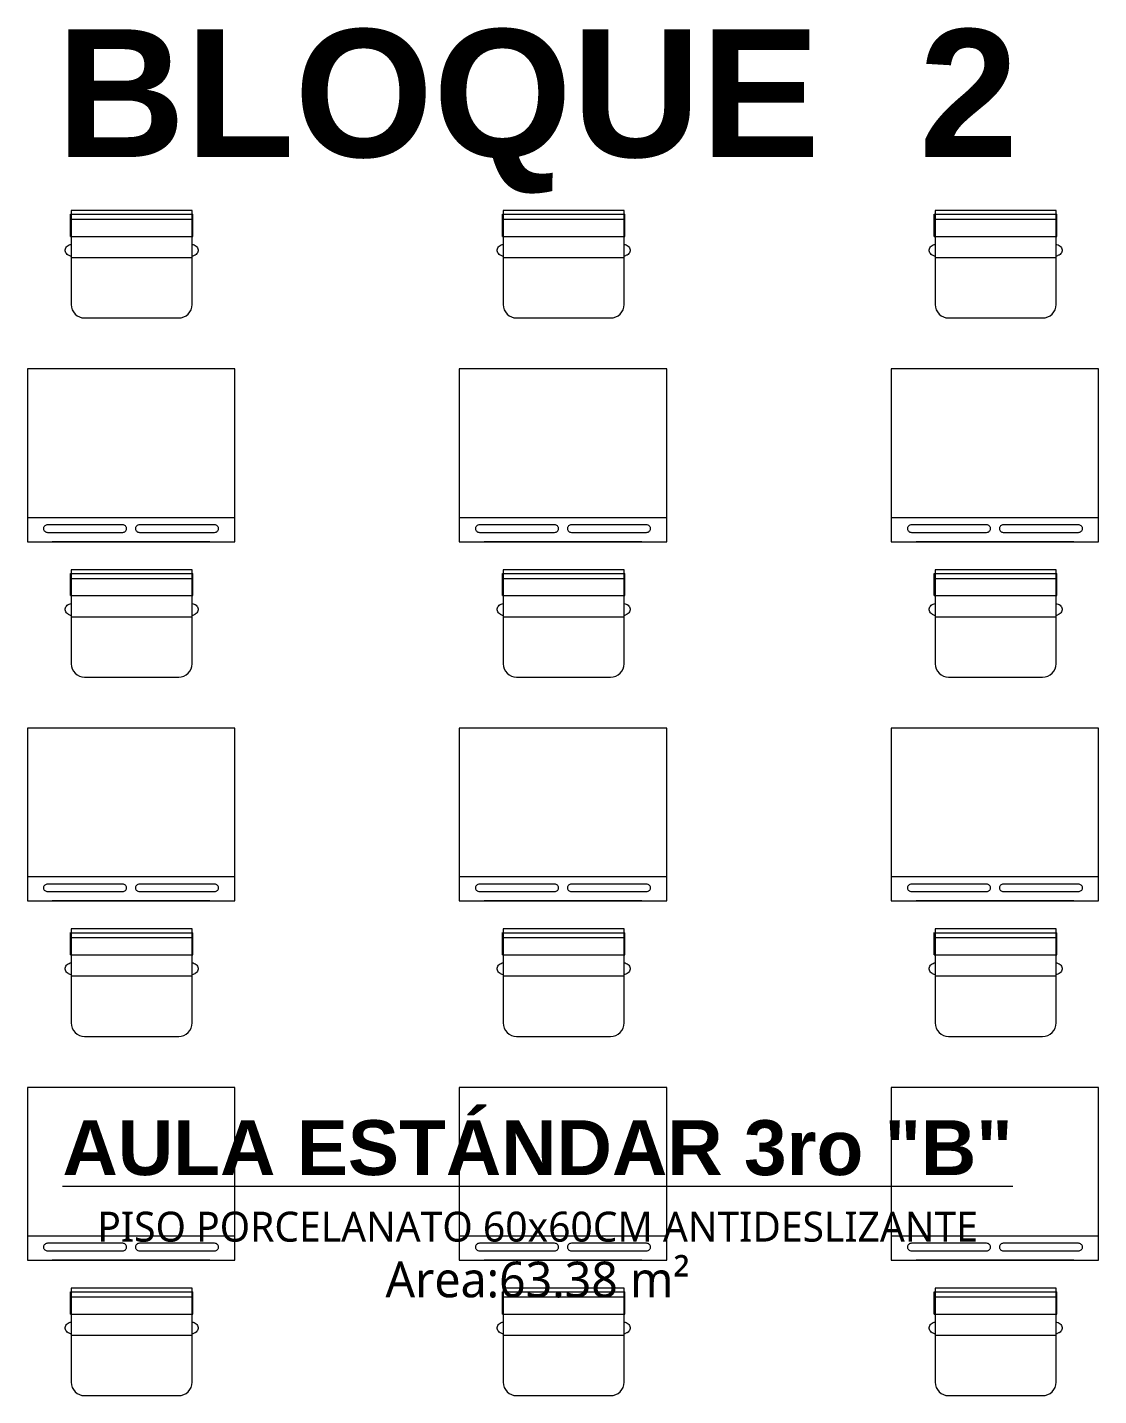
# Model space of a CAD drawing. Header units: metres. Extents: x 28 to 239, y -1 to 113.
# Drawn here: x 125.041 to 128.141, y 73.764 to 77.723 of the extents above; entities that cross this region are included whole.
import ezdxf
from ezdxf.enums import TextEntityAlignment as Align

# ---------------------------------------------------------------- set-up
doc = ezdxf.new("R2010")
doc.units = ezdxf.units.M
for name, color, linetype, lineweight in [('Equipamiento SR', 23, 'Continuous', 0), ('letras sr', 7, 'Continuous', 5), ('TEXTOS-SUBTITULO', 7, 'Continuous', 30)]:
    doc.layers.add(name, color=color, linetype=linetype, lineweight=lineweight)
doc.layers.add('Mobiliario', color=7, linetype='Continuous', lineweight=0, true_color=0x7f7f7f)
doc.styles.add('Santa Rosa 1 50', font='trebuc.ttf')
doc.styles.add('TURBO_BASS', font='swisseb.ttf')

# ---------------------------------------------------------------- blocks, each defined once
blk = doc.blocks.new('A$C3A47622C')
at = {"layer": 'Mobiliario', "linetype": 'Continuous'}
for p, q in [((0.0251, 0.3696), (0.0111, 0.3696)), ((0.0111, 0.015), (0.0111, 0.3696)), ((0.0752, 0.3696), (0.0251, 0.3696)), ((0.0251, 0.015), (0.0251, 0.3696)), ((0.0752, 0.015), (0.0752, 0.3696)), ((0.0983, 0.3673), (0.0987, 0.37)), ((0.0987, 0.37), (0.0997, 0.3732)), ((0.0997, 0.3732), (0.1012, 0.3762)), ((0.1012, 0.3762), (0.1031, 0.3788)), ((0.1031, 0.3788), (0.1053, 0.381)), ((0.1053, 0.381), (0.1079, 0.3828)), ((0.1079, 0.3828), (0.1107, 0.384)), ((0.1107, 0.384), (0.1136, 0.3846)), ((0.1136, 0.3846), (0.1165, 0.3846)), ((0.1165, 0.3846), (0.1194, 0.384)), ((0.1194, 0.384), (0.1222, 0.3828)), ((0.1222, 0.3828), (0.1248, 0.381)), ((0.1248, 0.381), (0.127, 0.3788)), ((0.127, 0.3788), (0.1289, 0.3762)), ((0.1289, 0.3762), (0.1297, 0.3747)), ((0.1297, 0.3747), (0.1333, 0.3673)), ((0.0752, 0.015), (0.0108, 0.015)), ((0.0987, 0.0146), (0.0983, 0.0173)), ((0.0997, 0.0113), (0.0987, 0.0146)), ((0.1012, 0.0084), (0.0997, 0.0113)), ((0.1031, 0.0057), (0.1012, 0.0084)), ((0.1053, 0.0035), (0.1031, 0.0057)), ((0.1079, 0.0018), (0.1053, 0.0035)), ((0.1107, 0.0006), (0.1079, 0.0018)), ((0.1136, 0), (0.1107, 0.0006)), ((0.1165, 0), (0.1136, 0)), ((0.1194, 0.0006), (0.1165, 0)), ((0.1222, 0.0018), (0.1194, 0.0006)), ((0.1248, 0.0035), (0.1222, 0.0018)), ((0.127, 0.0057), (0.1248, 0.0035)), ((0.1289, 0.0084), (0.127, 0.0057)), ((0.1297, 0.0099), (0.1289, 0.0084)), ((0.1333, 0.0173), (0.1297, 0.0099))]:
    blk.add_line(p, q, dxfattribs=at)
at = {"layer": 'Mobiliario'}
blk.add_line((0.1361, 0.0173), (0.1361, 0.3673), dxfattribs=at)
at = {"layer": 'Mobiliario', "linetype": 'Continuous'}
blk.add_lwpolyline([(0, 0.0173), (0.2722, 0.0173, 0.414214), (0.3111, 0.0562), (0.3111, 0.3284, 0.414214), (0.2722, 0.3673), (0, 0.3673), (0, 0.0173)], format="xyb", dxfattribs=at)

msp = doc.modelspace()

# ---------------------------------------------------------------- linework, layer by layer
at = {"layer": 'Mobiliario', "linetype": 'Continuous', "lineweight": 0}
for p, q in [((125.0411, 76.7343), (125.0411, 76.2343)), ((125.6411, 76.7343), (125.0411, 76.7343)), ((125.6411, 76.2343), (125.6411, 76.7343)), ((126.2911, 76.7343), (126.2911, 76.2343)), ((126.8911, 76.7343), (126.2911, 76.7343)), ((126.8911, 76.2343), (126.8911, 76.7343)), ((127.5411, 76.7343), (127.5411, 76.2343)), ((128.1411, 76.7343), (127.5411, 76.7343)), ((128.1411, 76.2343), (128.1411, 76.7343)), ((125.0411, 76.3048), (125.6411, 76.3048)), ((125.6261, 76.3048), (125.6261, 76.3044)), ((126.2911, 76.3048), (126.8911, 76.3048)), ((126.8761, 76.3048), (126.8761, 76.3044)), ((127.5411, 76.3048), (128.1411, 76.3048)), ((128.1261, 76.3048), (128.1261, 76.3044)), ((125.0882, 76.2751), (125.0878, 76.2732)), ((125.0878, 76.2732), (125.0878, 76.2713)), ((125.0878, 76.2713), (125.0882, 76.2695)), ((125.0889, 76.2769), (125.0882, 76.2751)), ((125.0882, 76.2695), (125.0889, 76.2677)), ((125.09, 76.2785), (125.0889, 76.2769)), ((125.0889, 76.2677), (125.09, 76.266)), ((125.0915, 76.28), (125.09, 76.2785)), ((125.09, 76.266), (125.0915, 76.2646)), ((125.0932, 76.2812), (125.0915, 76.28)), ((125.0915, 76.2646), (125.0932, 76.2634)), ((125.0951, 76.2821), (125.0932, 76.2812)), ((125.0932, 76.2634), (125.0951, 76.2624)), ((125.0972, 76.2828), (125.0951, 76.2821)), ((125.0951, 76.2624), (125.0972, 76.2618)), ((125.0994, 76.2831), (125.0972, 76.2828)), ((125.0972, 76.2618), (125.0994, 76.2614)), ((125.1005, 76.2831), (125.0994, 76.2831)), ((125.0994, 76.2614), (125.1005, 76.2614)), ((125.3158, 76.2831), (125.1005, 76.2831)), ((125.1005, 76.2614), (125.3158, 76.2614)), ((125.3169, 76.2831), (125.3158, 76.2831)), ((125.3158, 76.2614), (125.3169, 76.2614)), ((125.3191, 76.2828), (125.3169, 76.2831)), ((125.3169, 76.2614), (125.3191, 76.2618)), ((125.3212, 76.2821), (125.3191, 76.2828)), ((125.3191, 76.2618), (125.3212, 76.2624)), ((125.3231, 76.2812), (125.3212, 76.2821)), ((125.3212, 76.2624), (125.3231, 76.2634)), ((125.3248, 76.28), (125.3231, 76.2812)), ((125.3231, 76.2634), (125.3248, 76.2646)), ((125.3262, 76.2785), (125.3248, 76.28)), ((125.3248, 76.2646), (125.3262, 76.266)), ((125.3273, 76.2769), (125.3262, 76.2785)), ((125.3262, 76.266), (125.3273, 76.2677)), ((125.3281, 76.2751), (125.3273, 76.2769)), ((125.3273, 76.2677), (125.3281, 76.2695)), ((125.3284, 76.2732), (125.3281, 76.2751)), ((125.3281, 76.2695), (125.3284, 76.2713)), ((125.3284, 76.2713), (125.3284, 76.2732)), ((125.3542, 76.2751), (125.3538, 76.2732)), ((125.3538, 76.2732), (125.3538, 76.2713)), ((125.3538, 76.2713), (125.3542, 76.2695)), ((125.3549, 76.2769), (125.3542, 76.2751)), ((125.3542, 76.2695), (125.3549, 76.2677)), ((125.356, 76.2785), (125.3549, 76.2769)), ((125.3549, 76.2677), (125.356, 76.266)), ((125.3575, 76.28), (125.356, 76.2785)), ((125.356, 76.266), (125.3575, 76.2646)), ((125.3592, 76.2812), (125.3575, 76.28)), ((125.3575, 76.2646), (125.3592, 76.2634)), ((125.3611, 76.2821), (125.3592, 76.2812)), ((125.3592, 76.2634), (125.3611, 76.2624)), ((125.3632, 76.2828), (125.3611, 76.2821)), ((125.3611, 76.2624), (125.3632, 76.2618)), ((125.3653, 76.2831), (125.3632, 76.2828)), ((125.3632, 76.2618), (125.3653, 76.2614)), ((125.3664, 76.2831), (125.3653, 76.2831)), ((125.3653, 76.2614), (125.3664, 76.2614)), ((125.5818, 76.2831), (125.3664, 76.2831)), ((125.3664, 76.2614), (125.5818, 76.2614)), ((125.5829, 76.2831), (125.5818, 76.2831)), ((125.5818, 76.2614), (125.5829, 76.2614)), ((125.5851, 76.2828), (125.5829, 76.2831)), ((125.5829, 76.2614), (125.5851, 76.2618)), ((125.5871, 76.2821), (125.5851, 76.2828)), ((125.5851, 76.2618), (125.5871, 76.2624)), ((125.5891, 76.2812), (125.5871, 76.2821)), ((125.5871, 76.2624), (125.5891, 76.2634)), ((125.5908, 76.28), (125.5891, 76.2812)), ((125.5891, 76.2634), (125.5908, 76.2646)), ((125.5922, 76.2785), (125.5908, 76.28)), ((125.5908, 76.2646), (125.5922, 76.266)), ((125.5933, 76.2769), (125.5922, 76.2785)), ((125.5922, 76.266), (125.5933, 76.2677)), ((125.594, 76.2751), (125.5933, 76.2769)), ((125.5933, 76.2677), (125.594, 76.2695)), ((125.5944, 76.2732), (125.594, 76.2751)), ((125.594, 76.2695), (125.5944, 76.2713)), ((125.5944, 76.2713), (125.5944, 76.2732)), ((126.3382, 76.2751), (126.3378, 76.2732)), ((126.3378, 76.2732), (126.3378, 76.2713)), ((126.3378, 76.2713), (126.3382, 76.2695)), ((126.3389, 76.2769), (126.3382, 76.2751)), ((126.3382, 76.2695), (126.3389, 76.2677)), ((126.34, 76.2785), (126.3389, 76.2769)), ((126.3389, 76.2677), (126.34, 76.266)), ((126.3415, 76.28), (126.34, 76.2785)), ((126.34, 76.266), (126.3415, 76.2646)), ((126.3432, 76.2812), (126.3415, 76.28)), ((126.3415, 76.2646), (126.3432, 76.2634)), ((126.3451, 76.2821), (126.3432, 76.2812)), ((126.3432, 76.2634), (126.3451, 76.2624)), ((126.3472, 76.2828), (126.3451, 76.2821)), ((126.3451, 76.2624), (126.3472, 76.2618)), ((126.3494, 76.2831), (126.3472, 76.2828)), ((126.3472, 76.2618), (126.3494, 76.2614)), ((126.3505, 76.2831), (126.3494, 76.2831)), ((126.3494, 76.2614), (126.3505, 76.2614)), ((126.5658, 76.2831), (126.3505, 76.2831)), ((126.3505, 76.2614), (126.5658, 76.2614)), ((126.5669, 76.2831), (126.5658, 76.2831)), ((126.5658, 76.2614), (126.5669, 76.2614)), ((126.5691, 76.2828), (126.5669, 76.2831)), ((126.5669, 76.2614), (126.5691, 76.2618)), ((126.5712, 76.2821), (126.5691, 76.2828)), ((126.5691, 76.2618), (126.5712, 76.2624)), ((126.5731, 76.2812), (126.5712, 76.2821)), ((126.5712, 76.2624), (126.5731, 76.2634)), ((126.5748, 76.28), (126.5731, 76.2812)), ((126.5731, 76.2634), (126.5748, 76.2646)), ((126.5762, 76.2785), (126.5748, 76.28)), ((126.5748, 76.2646), (126.5762, 76.266)), ((126.5773, 76.2769), (126.5762, 76.2785)), ((126.5762, 76.266), (126.5773, 76.2677)), ((126.5781, 76.2751), (126.5773, 76.2769)), ((126.5773, 76.2677), (126.5781, 76.2695)), ((126.5784, 76.2732), (126.5781, 76.2751)), ((126.5781, 76.2695), (126.5784, 76.2713)), ((126.5784, 76.2713), (126.5784, 76.2732)), ((126.6042, 76.2751), (126.6038, 76.2732)), ((126.6038, 76.2732), (126.6038, 76.2713)), ((126.6038, 76.2713), (126.6042, 76.2695)), ((126.6049, 76.2769), (126.6042, 76.2751)), ((126.6042, 76.2695), (126.6049, 76.2677)), ((126.606, 76.2785), (126.6049, 76.2769)), ((126.6049, 76.2677), (126.606, 76.266)), ((126.6075, 76.28), (126.606, 76.2785)), ((126.606, 76.266), (126.6075, 76.2646)), ((126.6092, 76.2812), (126.6075, 76.28)), ((126.6075, 76.2646), (126.6092, 76.2634)), ((126.6111, 76.2821), (126.6092, 76.2812)), ((126.6092, 76.2634), (126.6111, 76.2624)), ((126.6132, 76.2828), (126.6111, 76.2821)), ((126.6111, 76.2624), (126.6132, 76.2618)), ((126.6153, 76.2831), (126.6132, 76.2828)), ((126.6132, 76.2618), (126.6153, 76.2614)), ((126.6164, 76.2831), (126.6153, 76.2831)), ((126.6153, 76.2614), (126.6164, 76.2614)), ((126.8318, 76.2831), (126.6164, 76.2831)), ((126.6164, 76.2614), (126.8318, 76.2614)), ((126.8329, 76.2831), (126.8318, 76.2831)), ((126.8318, 76.2614), (126.8329, 76.2614)), ((126.8351, 76.2828), (126.8329, 76.2831)), ((126.8329, 76.2614), (126.8351, 76.2618)), ((126.8371, 76.2821), (126.8351, 76.2828)), ((126.8351, 76.2618), (126.8371, 76.2624)), ((126.8391, 76.2812), (126.8371, 76.2821)), ((126.8371, 76.2624), (126.8391, 76.2634)), ((126.8408, 76.28), (126.8391, 76.2812)), ((126.8391, 76.2634), (126.8408, 76.2646)), ((126.8422, 76.2785), (126.8408, 76.28)), ((126.8408, 76.2646), (126.8422, 76.266)), ((126.8433, 76.2769), (126.8422, 76.2785)), ((126.8422, 76.266), (126.8433, 76.2677)), ((126.844, 76.2751), (126.8433, 76.2769)), ((126.8433, 76.2677), (126.844, 76.2695)), ((126.8444, 76.2732), (126.844, 76.2751)), ((126.844, 76.2695), (126.8444, 76.2713)), ((126.8444, 76.2713), (126.8444, 76.2732)), ((127.5882, 76.2751), (127.5878, 76.2732)), ((127.5878, 76.2732), (127.5878, 76.2713)), ((127.5878, 76.2713), (127.5882, 76.2695)), ((127.5889, 76.2769), (127.5882, 76.2751)), ((127.5882, 76.2695), (127.5889, 76.2677)), ((127.59, 76.2785), (127.5889, 76.2769)), ((127.5889, 76.2677), (127.59, 76.266)), ((127.5915, 76.28), (127.59, 76.2785)), ((127.59, 76.266), (127.5915, 76.2646)), ((127.5932, 76.2812), (127.5915, 76.28)), ((127.5915, 76.2646), (127.5932, 76.2634)), ((127.5951, 76.2821), (127.5932, 76.2812)), ((127.5932, 76.2634), (127.5951, 76.2624)), ((127.5972, 76.2828), (127.5951, 76.2821)), ((127.5951, 76.2624), (127.5972, 76.2618)), ((127.5994, 76.2831), (127.5972, 76.2828)), ((127.5972, 76.2618), (127.5994, 76.2614)), ((127.6005, 76.2831), (127.5994, 76.2831)), ((127.5994, 76.2614), (127.6005, 76.2614)), ((127.8158, 76.2831), (127.6005, 76.2831)), ((127.6005, 76.2614), (127.8158, 76.2614)), ((127.8169, 76.2831), (127.8158, 76.2831)), ((127.8158, 76.2614), (127.8169, 76.2614)), ((127.8191, 76.2828), (127.8169, 76.2831)), ((127.8169, 76.2614), (127.8191, 76.2618)), ((127.8212, 76.2821), (127.8191, 76.2828)), ((127.8191, 76.2618), (127.8212, 76.2624)), ((127.8231, 76.2812), (127.8212, 76.2821)), ((127.8212, 76.2624), (127.8231, 76.2634)), ((127.8248, 76.28), (127.8231, 76.2812)), ((127.8231, 76.2634), (127.8248, 76.2646)), ((127.8262, 76.2785), (127.8248, 76.28)), ((127.8248, 76.2646), (127.8262, 76.266)), ((127.8273, 76.2769), (127.8262, 76.2785)), ((127.8262, 76.266), (127.8273, 76.2677)), ((127.8281, 76.2751), (127.8273, 76.2769)), ((127.8273, 76.2677), (127.8281, 76.2695)), ((127.8284, 76.2732), (127.8281, 76.2751)), ((127.8281, 76.2695), (127.8284, 76.2713)), ((127.8284, 76.2713), (127.8284, 76.2732)), ((127.8542, 76.2751), (127.8538, 76.2732)), ((127.8538, 76.2732), (127.8538, 76.2713)), ((127.8538, 76.2713), (127.8542, 76.2695)), ((127.8549, 76.2769), (127.8542, 76.2751)), ((127.8542, 76.2695), (127.8549, 76.2677)), ((127.856, 76.2785), (127.8549, 76.2769)), ((127.8549, 76.2677), (127.856, 76.266)), ((127.8575, 76.28), (127.856, 76.2785)), ((127.856, 76.266), (127.8575, 76.2646)), ((127.8592, 76.2812), (127.8575, 76.28)), ((127.8575, 76.2646), (127.8592, 76.2634)), ((127.8611, 76.2821), (127.8592, 76.2812)), ((127.8592, 76.2634), (127.8611, 76.2624)), ((127.8632, 76.2828), (127.8611, 76.2821)), ((127.8611, 76.2624), (127.8632, 76.2618)), ((127.8653, 76.2831), (127.8632, 76.2828)), ((127.8632, 76.2618), (127.8653, 76.2614)), ((127.8664, 76.2831), (127.8653, 76.2831)), ((127.8653, 76.2614), (127.8664, 76.2614)), ((128.0818, 76.2831), (127.8664, 76.2831)), ((127.8664, 76.2614), (128.0818, 76.2614)), ((128.0829, 76.2831), (128.0818, 76.2831)), ((128.0818, 76.2614), (128.0829, 76.2614)), ((128.0851, 76.2828), (128.0829, 76.2831)), ((128.0829, 76.2614), (128.0851, 76.2618)), ((128.0871, 76.2821), (128.0851, 76.2828)), ((128.0851, 76.2618), (128.0871, 76.2624)), ((128.0891, 76.2812), (128.0871, 76.2821)), ((128.0871, 76.2624), (128.0891, 76.2634)), ((128.0908, 76.28), (128.0891, 76.2812)), ((128.0891, 76.2634), (128.0908, 76.2646)), ((128.0922, 76.2785), (128.0908, 76.28)), ((128.0908, 76.2646), (128.0922, 76.266)), ((128.0933, 76.2769), (128.0922, 76.2785)), ((128.0922, 76.266), (128.0933, 76.2677)), ((128.094, 76.2751), (128.0933, 76.2769)), ((128.0933, 76.2677), (128.094, 76.2695)), ((128.0944, 76.2732), (128.094, 76.2751)), ((128.094, 76.2695), (128.0944, 76.2713)), ((128.0944, 76.2713), (128.0944, 76.2732)), ((125.0411, 76.2343), (125.6411, 76.2343)), ((125.5691, 76.2343), (125.1131, 76.2343)), ((126.2911, 76.2343), (126.8911, 76.2343)), ((126.8191, 76.2343), (126.3631, 76.2343)), ((127.5411, 76.2343), (128.1411, 76.2343)), ((128.0691, 76.2343), (127.6131, 76.2343)), ((125.0411, 75.6949), (125.0411, 75.1949)), ((125.6411, 75.6949), (125.0411, 75.6949)), ((125.6411, 75.1949), (125.6411, 75.6949)), ((126.2911, 75.6949), (126.2911, 75.1949)), ((126.8911, 75.6949), (126.2911, 75.6949)), ((126.8911, 75.1949), (126.8911, 75.6949)), ((127.5411, 75.6949), (127.5411, 75.1949)), ((128.1411, 75.6949), (127.5411, 75.6949)), ((128.1411, 75.1949), (128.1411, 75.6949)), ((125.0411, 75.2654), (125.6411, 75.2654)), ((125.6261, 75.2654), (125.6261, 75.265)), ((126.2911, 75.2654), (126.8911, 75.2654)), ((126.8761, 75.2654), (126.8761, 75.265)), ((127.5411, 75.2654), (128.1411, 75.2654)), ((128.1261, 75.2654), (128.1261, 75.265)), ((125.0882, 75.2357), (125.0878, 75.2338)), ((125.0878, 75.2338), (125.0878, 75.2319)), ((125.0878, 75.2319), (125.0882, 75.23)), ((125.0889, 75.2375), (125.0882, 75.2357)), ((125.0882, 75.23), (125.0889, 75.2283)), ((125.09, 75.2391), (125.0889, 75.2375)), ((125.0889, 75.2283), (125.09, 75.2266)), ((125.0915, 75.2405), (125.09, 75.2391)), ((125.09, 75.2266), (125.0915, 75.2252)), ((125.0932, 75.2418), (125.0915, 75.2405)), ((125.0915, 75.2252), (125.0932, 75.2239)), ((125.0951, 75.2427), (125.0932, 75.2418)), ((125.0972, 75.2434), (125.0951, 75.2427)), ((125.0994, 75.2437), (125.0972, 75.2434)), ((125.1005, 75.2437), (125.0994, 75.2437)), ((125.3158, 75.2437), (125.1005, 75.2437)), ((125.3169, 75.2437), (125.3158, 75.2437)), ((125.3191, 75.2434), (125.3169, 75.2437)), ((125.3212, 75.2427), (125.3191, 75.2434)), ((125.3231, 75.2418), (125.3212, 75.2427)), ((125.3248, 75.2405), (125.3231, 75.2418)), ((125.3231, 75.2239), (125.3248, 75.2252)), ((125.3262, 75.2391), (125.3248, 75.2405)), ((125.3248, 75.2252), (125.3262, 75.2266)), ((125.3273, 75.2375), (125.3262, 75.2391)), ((125.3262, 75.2266), (125.3273, 75.2283)), ((125.3281, 75.2357), (125.3273, 75.2375)), ((125.3273, 75.2283), (125.3281, 75.23)), ((125.3284, 75.2338), (125.3281, 75.2357)), ((125.3281, 75.23), (125.3284, 75.2319)), ((125.3284, 75.2319), (125.3284, 75.2338)), ((125.3542, 75.2357), (125.3538, 75.2338)), ((125.3538, 75.2338), (125.3538, 75.2319)), ((125.3538, 75.2319), (125.3542, 75.23)), ((125.3549, 75.2375), (125.3542, 75.2357)), ((125.3542, 75.23), (125.3549, 75.2283)), ((125.356, 75.2391), (125.3549, 75.2375)), ((125.3549, 75.2283), (125.356, 75.2266)), ((125.3575, 75.2405), (125.356, 75.2391)), ((125.356, 75.2266), (125.3575, 75.2252)), ((125.3592, 75.2418), (125.3575, 75.2405)), ((125.3575, 75.2252), (125.3592, 75.2239)), ((125.3611, 75.2427), (125.3592, 75.2418)), ((125.3632, 75.2434), (125.3611, 75.2427)), ((125.3653, 75.2437), (125.3632, 75.2434)), ((125.3664, 75.2437), (125.3653, 75.2437)), ((125.5818, 75.2437), (125.3664, 75.2437)), ((125.5829, 75.2437), (125.5818, 75.2437)), ((125.5851, 75.2434), (125.5829, 75.2437)), ((125.5871, 75.2427), (125.5851, 75.2434)), ((125.5891, 75.2418), (125.5871, 75.2427)), ((125.5908, 75.2405), (125.5891, 75.2418)), ((125.5891, 75.2239), (125.5908, 75.2252)), ((125.5922, 75.2391), (125.5908, 75.2405)), ((125.5908, 75.2252), (125.5922, 75.2266)), ((125.5933, 75.2375), (125.5922, 75.2391)), ((125.5922, 75.2266), (125.5933, 75.2283)), ((125.594, 75.2357), (125.5933, 75.2375)), ((125.5933, 75.2283), (125.594, 75.23)), ((125.5944, 75.2338), (125.594, 75.2357)), ((125.594, 75.23), (125.5944, 75.2319)), ((125.5944, 75.2319), (125.5944, 75.2338)), ((126.3382, 75.2357), (126.3378, 75.2338)), ((126.3378, 75.2338), (126.3378, 75.2319)), ((126.3378, 75.2319), (126.3382, 75.23)), ((126.3389, 75.2375), (126.3382, 75.2357)), ((126.3382, 75.23), (126.3389, 75.2283)), ((126.34, 75.2391), (126.3389, 75.2375)), ((126.3389, 75.2283), (126.34, 75.2266)), ((126.3415, 75.2405), (126.34, 75.2391)), ((126.34, 75.2266), (126.3415, 75.2252)), ((126.3432, 75.2418), (126.3415, 75.2405)), ((126.3415, 75.2252), (126.3432, 75.2239)), ((126.3451, 75.2427), (126.3432, 75.2418)), ((126.3472, 75.2434), (126.3451, 75.2427)), ((126.3494, 75.2437), (126.3472, 75.2434)), ((126.3505, 75.2437), (126.3494, 75.2437)), ((126.5658, 75.2437), (126.3505, 75.2437)), ((126.5669, 75.2437), (126.5658, 75.2437)), ((126.5691, 75.2434), (126.5669, 75.2437)), ((126.5712, 75.2427), (126.5691, 75.2434)), ((126.5731, 75.2418), (126.5712, 75.2427)), ((126.5748, 75.2405), (126.5731, 75.2418)), ((126.5731, 75.2239), (126.5748, 75.2252)), ((126.5762, 75.2391), (126.5748, 75.2405)), ((126.5748, 75.2252), (126.5762, 75.2266)), ((126.5773, 75.2375), (126.5762, 75.2391)), ((126.5762, 75.2266), (126.5773, 75.2283)), ((126.5781, 75.2357), (126.5773, 75.2375)), ((126.5773, 75.2283), (126.5781, 75.23)), ((126.5784, 75.2338), (126.5781, 75.2357)), ((126.5781, 75.23), (126.5784, 75.2319)), ((126.5784, 75.2319), (126.5784, 75.2338)), ((126.6042, 75.2357), (126.6038, 75.2338)), ((126.6038, 75.2338), (126.6038, 75.2319)), ((126.6038, 75.2319), (126.6042, 75.23)), ((126.6049, 75.2375), (126.6042, 75.2357)), ((126.6042, 75.23), (126.6049, 75.2283)), ((126.606, 75.2391), (126.6049, 75.2375)), ((126.6049, 75.2283), (126.606, 75.2266)), ((126.6075, 75.2405), (126.606, 75.2391)), ((126.606, 75.2266), (126.6075, 75.2252)), ((126.6092, 75.2418), (126.6075, 75.2405)), ((126.6075, 75.2252), (126.6092, 75.2239)), ((126.6111, 75.2427), (126.6092, 75.2418)), ((126.6132, 75.2434), (126.6111, 75.2427)), ((126.6153, 75.2437), (126.6132, 75.2434)), ((126.6164, 75.2437), (126.6153, 75.2437)), ((126.8318, 75.2437), (126.6164, 75.2437)), ((126.8329, 75.2437), (126.8318, 75.2437)), ((126.8351, 75.2434), (126.8329, 75.2437)), ((126.8371, 75.2427), (126.8351, 75.2434)), ((126.8391, 75.2418), (126.8371, 75.2427)), ((126.8408, 75.2405), (126.8391, 75.2418)), ((126.8391, 75.2239), (126.8408, 75.2252)), ((126.8422, 75.2391), (126.8408, 75.2405)), ((126.8408, 75.2252), (126.8422, 75.2266)), ((126.8433, 75.2375), (126.8422, 75.2391)), ((126.8422, 75.2266), (126.8433, 75.2283)), ((126.844, 75.2357), (126.8433, 75.2375)), ((126.8433, 75.2283), (126.844, 75.23)), ((126.8444, 75.2338), (126.844, 75.2357)), ((126.844, 75.23), (126.8444, 75.2319)), ((126.8444, 75.2319), (126.8444, 75.2338)), ((127.5882, 75.2357), (127.5878, 75.2338)), ((127.5878, 75.2338), (127.5878, 75.2319)), ((127.5878, 75.2319), (127.5882, 75.23)), ((127.5889, 75.2375), (127.5882, 75.2357)), ((127.5882, 75.23), (127.5889, 75.2283)), ((127.59, 75.2391), (127.5889, 75.2375)), ((127.5889, 75.2283), (127.59, 75.2266)), ((127.5915, 75.2405), (127.59, 75.2391)), ((127.59, 75.2266), (127.5915, 75.2252)), ((127.5932, 75.2418), (127.5915, 75.2405)), ((127.5915, 75.2252), (127.5932, 75.2239)), ((127.5951, 75.2427), (127.5932, 75.2418)), ((127.5972, 75.2434), (127.5951, 75.2427)), ((127.5994, 75.2437), (127.5972, 75.2434)), ((127.6005, 75.2437), (127.5994, 75.2437)), ((127.8158, 75.2437), (127.6005, 75.2437)), ((127.8169, 75.2437), (127.8158, 75.2437)), ((127.8191, 75.2434), (127.8169, 75.2437)), ((127.8212, 75.2427), (127.8191, 75.2434)), ((127.8231, 75.2418), (127.8212, 75.2427)), ((127.8248, 75.2405), (127.8231, 75.2418)), ((127.8231, 75.2239), (127.8248, 75.2252)), ((127.8262, 75.2391), (127.8248, 75.2405)), ((127.8248, 75.2252), (127.8262, 75.2266)), ((127.8273, 75.2375), (127.8262, 75.2391)), ((127.8262, 75.2266), (127.8273, 75.2283)), ((127.8281, 75.2357), (127.8273, 75.2375)), ((127.8273, 75.2283), (127.8281, 75.23)), ((127.8284, 75.2338), (127.8281, 75.2357)), ((127.8281, 75.23), (127.8284, 75.2319)), ((127.8284, 75.2319), (127.8284, 75.2338)), ((127.8542, 75.2357), (127.8538, 75.2338)), ((127.8538, 75.2338), (127.8538, 75.2319)), ((127.8538, 75.2319), (127.8542, 75.23)), ((127.8549, 75.2375), (127.8542, 75.2357)), ((127.8542, 75.23), (127.8549, 75.2283)), ((127.856, 75.2391), (127.8549, 75.2375)), ((127.8549, 75.2283), (127.856, 75.2266)), ((127.8575, 75.2405), (127.856, 75.2391)), ((127.856, 75.2266), (127.8575, 75.2252)), ((127.8592, 75.2418), (127.8575, 75.2405)), ((127.8575, 75.2252), (127.8592, 75.2239)), ((127.8611, 75.2427), (127.8592, 75.2418)), ((127.8632, 75.2434), (127.8611, 75.2427)), ((127.8653, 75.2437), (127.8632, 75.2434)), ((127.8664, 75.2437), (127.8653, 75.2437)), ((128.0818, 75.2437), (127.8664, 75.2437)), ((128.0829, 75.2437), (128.0818, 75.2437)), ((128.0851, 75.2434), (128.0829, 75.2437)), ((128.0871, 75.2427), (128.0851, 75.2434)), ((128.0891, 75.2418), (128.0871, 75.2427)), ((128.0908, 75.2405), (128.0891, 75.2418)), ((128.0891, 75.2239), (128.0908, 75.2252)), ((128.0922, 75.2391), (128.0908, 75.2405)), ((128.0908, 75.2252), (128.0922, 75.2266)), ((128.0933, 75.2375), (128.0922, 75.2391)), ((128.0922, 75.2266), (128.0933, 75.2283)), ((128.094, 75.2357), (128.0933, 75.2375)), ((128.0933, 75.2283), (128.094, 75.23)), ((128.0944, 75.2338), (128.094, 75.2357)), ((128.094, 75.23), (128.0944, 75.2319)), ((128.0944, 75.2319), (128.0944, 75.2338)), ((125.0411, 75.1949), (125.6411, 75.1949)), ((125.0932, 75.2239), (125.0951, 75.223)), ((125.0951, 75.223), (125.0972, 75.2223)), ((125.0972, 75.2223), (125.0994, 75.222)), ((125.0994, 75.222), (125.1005, 75.222)), ((125.1005, 75.222), (125.3158, 75.222)), ((125.5691, 75.1949), (125.1131, 75.1949)), ((125.3158, 75.222), (125.3169, 75.222)), ((125.3169, 75.222), (125.3191, 75.2223)), ((125.3191, 75.2223), (125.3212, 75.223)), ((125.3212, 75.223), (125.3231, 75.2239)), ((125.3592, 75.2239), (125.3611, 75.223)), ((125.3611, 75.223), (125.3632, 75.2223)), ((125.3632, 75.2223), (125.3653, 75.222)), ((125.3653, 75.222), (125.3664, 75.222)), ((125.3664, 75.222), (125.5818, 75.222)), ((125.5818, 75.222), (125.5829, 75.222)), ((125.5829, 75.222), (125.5851, 75.2223)), ((125.5851, 75.2223), (125.5871, 75.223)), ((125.5871, 75.223), (125.5891, 75.2239)), ((126.2911, 75.1949), (126.8911, 75.1949)), ((126.3432, 75.2239), (126.3451, 75.223)), ((126.3451, 75.223), (126.3472, 75.2223)), ((126.3472, 75.2223), (126.3494, 75.222)), ((126.3494, 75.222), (126.3505, 75.222)), ((126.3505, 75.222), (126.5658, 75.222)), ((126.8191, 75.1949), (126.3631, 75.1949)), ((126.5658, 75.222), (126.5669, 75.222)), ((126.5669, 75.222), (126.5691, 75.2223)), ((126.5691, 75.2223), (126.5712, 75.223)), ((126.5712, 75.223), (126.5731, 75.2239)), ((126.6092, 75.2239), (126.6111, 75.223)), ((126.6111, 75.223), (126.6132, 75.2223)), ((126.6132, 75.2223), (126.6153, 75.222)), ((126.6153, 75.222), (126.6164, 75.222)), ((126.6164, 75.222), (126.8318, 75.222)), ((126.8318, 75.222), (126.8329, 75.222)), ((126.8329, 75.222), (126.8351, 75.2223)), ((126.8351, 75.2223), (126.8371, 75.223)), ((126.8371, 75.223), (126.8391, 75.2239)), ((127.5411, 75.1949), (128.1411, 75.1949)), ((127.5932, 75.2239), (127.5951, 75.223)), ((127.5951, 75.223), (127.5972, 75.2223)), ((127.5972, 75.2223), (127.5994, 75.222)), ((127.5994, 75.222), (127.6005, 75.222)), ((127.6005, 75.222), (127.8158, 75.222)), ((128.0691, 75.1949), (127.6131, 75.1949)), ((127.8158, 75.222), (127.8169, 75.222)), ((127.8169, 75.222), (127.8191, 75.2223)), ((127.8191, 75.2223), (127.8212, 75.223)), ((127.8212, 75.223), (127.8231, 75.2239)), ((127.8592, 75.2239), (127.8611, 75.223)), ((127.8611, 75.223), (127.8632, 75.2223)), ((127.8632, 75.2223), (127.8653, 75.222)), ((127.8653, 75.222), (127.8664, 75.222)), ((127.8664, 75.222), (128.0818, 75.222)), ((128.0818, 75.222), (128.0829, 75.222)), ((128.0829, 75.222), (128.0851, 75.2223)), ((128.0851, 75.2223), (128.0871, 75.223)), ((128.0871, 75.223), (128.0891, 75.2239)), ((125.0411, 74.6555), (125.0411, 74.1555)), ((125.6411, 74.6555), (125.0411, 74.6555)), ((125.6411, 74.1555), (125.6411, 74.6555)), ((126.2911, 74.6555), (126.2911, 74.1555)), ((126.8911, 74.6555), (126.2911, 74.6555)), ((126.8911, 74.1555), (126.8911, 74.6555)), ((127.5411, 74.6555), (127.5411, 74.1555)), ((128.1411, 74.6555), (127.5411, 74.6555)), ((128.1411, 74.1555), (128.1411, 74.6555)), ((125.0411, 74.226), (125.6411, 74.226)), ((125.0882, 74.1962), (125.0878, 74.1944)), ((125.0889, 74.198), (125.0882, 74.1962)), ((125.09, 74.1997), (125.0889, 74.198)), ((125.0915, 74.2011), (125.09, 74.1997)), ((125.0932, 74.2023), (125.0915, 74.2011)), ((125.0951, 74.2033), (125.0932, 74.2023)), ((125.0972, 74.2039), (125.0951, 74.2033)), ((125.0994, 74.2043), (125.0972, 74.2039)), ((125.1005, 74.2043), (125.0994, 74.2043)), ((125.3158, 74.2043), (125.1005, 74.2043)), ((125.3169, 74.2043), (125.3158, 74.2043)), ((125.3191, 74.2039), (125.3169, 74.2043)), ((125.3212, 74.2033), (125.3191, 74.2039)), ((125.3231, 74.2023), (125.3212, 74.2033)), ((125.3248, 74.2011), (125.3231, 74.2023)), ((125.3262, 74.1997), (125.3248, 74.2011)), ((125.3273, 74.198), (125.3262, 74.1997)), ((125.3281, 74.1962), (125.3273, 74.198)), ((125.3284, 74.1944), (125.3281, 74.1962)), ((125.3542, 74.1962), (125.3538, 74.1944)), ((125.3549, 74.198), (125.3542, 74.1962)), ((125.356, 74.1997), (125.3549, 74.198)), ((125.3575, 74.2011), (125.356, 74.1997)), ((125.3592, 74.2023), (125.3575, 74.2011)), ((125.3611, 74.2033), (125.3592, 74.2023)), ((125.3632, 74.2039), (125.3611, 74.2033)), ((125.3653, 74.2043), (125.3632, 74.2039)), ((125.3664, 74.2043), (125.3653, 74.2043)), ((125.5818, 74.2043), (125.3664, 74.2043)), ((125.5829, 74.2043), (125.5818, 74.2043)), ((125.5851, 74.2039), (125.5829, 74.2043)), ((125.5871, 74.2033), (125.5851, 74.2039)), ((125.5891, 74.2023), (125.5871, 74.2033)), ((125.5908, 74.2011), (125.5891, 74.2023)), ((125.5922, 74.1997), (125.5908, 74.2011)), ((125.5933, 74.198), (125.5922, 74.1997)), ((125.594, 74.1962), (125.5933, 74.198)), ((125.5944, 74.1944), (125.594, 74.1962)), ((125.6261, 74.226), (125.6261, 74.2255)), ((126.2911, 74.226), (126.8911, 74.226)), ((126.3382, 74.1962), (126.3378, 74.1944)), ((126.3389, 74.198), (126.3382, 74.1962)), ((126.34, 74.1997), (126.3389, 74.198)), ((126.3415, 74.2011), (126.34, 74.1997)), ((126.3432, 74.2023), (126.3415, 74.2011)), ((126.3451, 74.2033), (126.3432, 74.2023)), ((126.3472, 74.2039), (126.3451, 74.2033)), ((126.3494, 74.2043), (126.3472, 74.2039)), ((126.3505, 74.2043), (126.3494, 74.2043)), ((126.5658, 74.2043), (126.3505, 74.2043)), ((126.5669, 74.2043), (126.5658, 74.2043)), ((126.5691, 74.2039), (126.5669, 74.2043)), ((126.5712, 74.2033), (126.5691, 74.2039)), ((126.5731, 74.2023), (126.5712, 74.2033)), ((126.5748, 74.2011), (126.5731, 74.2023)), ((126.5762, 74.1997), (126.5748, 74.2011)), ((126.5773, 74.198), (126.5762, 74.1997)), ((126.5781, 74.1962), (126.5773, 74.198)), ((126.5784, 74.1944), (126.5781, 74.1962)), ((126.6042, 74.1962), (126.6038, 74.1944)), ((126.6049, 74.198), (126.6042, 74.1962)), ((126.606, 74.1997), (126.6049, 74.198)), ((126.6075, 74.2011), (126.606, 74.1997)), ((126.6092, 74.2023), (126.6075, 74.2011)), ((126.6111, 74.2033), (126.6092, 74.2023)), ((126.6132, 74.2039), (126.6111, 74.2033)), ((126.6153, 74.2043), (126.6132, 74.2039)), ((126.6164, 74.2043), (126.6153, 74.2043)), ((126.8318, 74.2043), (126.6164, 74.2043)), ((126.8329, 74.2043), (126.8318, 74.2043)), ((126.8351, 74.2039), (126.8329, 74.2043)), ((126.8371, 74.2033), (126.8351, 74.2039)), ((126.8391, 74.2023), (126.8371, 74.2033)), ((126.8408, 74.2011), (126.8391, 74.2023)), ((126.8422, 74.1997), (126.8408, 74.2011)), ((126.8433, 74.198), (126.8422, 74.1997)), ((126.844, 74.1962), (126.8433, 74.198)), ((126.8444, 74.1944), (126.844, 74.1962)), ((126.8761, 74.226), (126.8761, 74.2255)), ((127.5411, 74.226), (128.1411, 74.226)), ((127.5882, 74.1962), (127.5878, 74.1944)), ((127.5889, 74.198), (127.5882, 74.1962)), ((127.59, 74.1997), (127.5889, 74.198)), ((127.5915, 74.2011), (127.59, 74.1997)), ((127.5932, 74.2023), (127.5915, 74.2011)), ((127.5951, 74.2033), (127.5932, 74.2023)), ((127.5972, 74.2039), (127.5951, 74.2033)), ((127.5994, 74.2043), (127.5972, 74.2039)), ((127.6005, 74.2043), (127.5994, 74.2043)), ((127.8158, 74.2043), (127.6005, 74.2043)), ((127.8169, 74.2043), (127.8158, 74.2043)), ((127.8191, 74.2039), (127.8169, 74.2043)), ((127.8212, 74.2033), (127.8191, 74.2039)), ((127.8231, 74.2023), (127.8212, 74.2033)), ((127.8248, 74.2011), (127.8231, 74.2023)), ((127.8262, 74.1997), (127.8248, 74.2011)), ((127.8273, 74.198), (127.8262, 74.1997)), ((127.8281, 74.1962), (127.8273, 74.198)), ((127.8284, 74.1944), (127.8281, 74.1962)), ((127.8542, 74.1962), (127.8538, 74.1944)), ((127.8549, 74.198), (127.8542, 74.1962)), ((127.856, 74.1997), (127.8549, 74.198)), ((127.8575, 74.2011), (127.856, 74.1997)), ((127.8592, 74.2023), (127.8575, 74.2011)), ((127.8611, 74.2033), (127.8592, 74.2023)), ((127.8632, 74.2039), (127.8611, 74.2033)), ((127.8653, 74.2043), (127.8632, 74.2039)), ((127.8664, 74.2043), (127.8653, 74.2043)), ((128.0818, 74.2043), (127.8664, 74.2043)), ((128.0829, 74.2043), (128.0818, 74.2043)), ((128.0851, 74.2039), (128.0829, 74.2043)), ((128.0871, 74.2033), (128.0851, 74.2039)), ((128.0891, 74.2023), (128.0871, 74.2033)), ((128.0908, 74.2011), (128.0891, 74.2023)), ((128.0922, 74.1997), (128.0908, 74.2011)), ((128.0933, 74.198), (128.0922, 74.1997)), ((128.094, 74.1962), (128.0933, 74.198)), ((128.0944, 74.1944), (128.094, 74.1962)), ((128.1261, 74.226), (128.1261, 74.2255)), ((125.0878, 74.1944), (125.0878, 74.1925)), ((125.0878, 74.1925), (125.0882, 74.1906)), ((125.0882, 74.1906), (125.0889, 74.1888)), ((125.0889, 74.1888), (125.09, 74.1872)), ((125.09, 74.1872), (125.0915, 74.1857)), ((125.0915, 74.1857), (125.0932, 74.1845)), ((125.0932, 74.1845), (125.0951, 74.1836)), ((125.0951, 74.1836), (125.0972, 74.1829)), ((125.0972, 74.1829), (125.0994, 74.1826)), ((125.0994, 74.1826), (125.1005, 74.1826)), ((125.1005, 74.1826), (125.3158, 74.1826)), ((125.3158, 74.1826), (125.3169, 74.1826)), ((125.3169, 74.1826), (125.3191, 74.1829)), ((125.3191, 74.1829), (125.3212, 74.1836)), ((125.3212, 74.1836), (125.3231, 74.1845)), ((125.3231, 74.1845), (125.3248, 74.1857)), ((125.3248, 74.1857), (125.3262, 74.1872)), ((125.3262, 74.1872), (125.3273, 74.1888)), ((125.3273, 74.1888), (125.3281, 74.1906)), ((125.3281, 74.1906), (125.3284, 74.1925)), ((125.3284, 74.1925), (125.3284, 74.1944)), ((125.3538, 74.1944), (125.3538, 74.1925)), ((125.3538, 74.1925), (125.3542, 74.1906)), ((125.3542, 74.1906), (125.3549, 74.1888)), ((125.3549, 74.1888), (125.356, 74.1872)), ((125.356, 74.1872), (125.3575, 74.1857)), ((125.3575, 74.1857), (125.3592, 74.1845)), ((125.3592, 74.1845), (125.3611, 74.1836)), ((125.3611, 74.1836), (125.3632, 74.1829)), ((125.3632, 74.1829), (125.3653, 74.1826)), ((125.3653, 74.1826), (125.3664, 74.1826)), ((125.3664, 74.1826), (125.5818, 74.1826)), ((125.5818, 74.1826), (125.5829, 74.1826)), ((125.5829, 74.1826), (125.5851, 74.1829)), ((125.5851, 74.1829), (125.5871, 74.1836)), ((125.5871, 74.1836), (125.5891, 74.1845)), ((125.5891, 74.1845), (125.5908, 74.1857)), ((125.5908, 74.1857), (125.5922, 74.1872)), ((125.5922, 74.1872), (125.5933, 74.1888)), ((125.5933, 74.1888), (125.594, 74.1906)), ((125.594, 74.1906), (125.5944, 74.1925)), ((125.5944, 74.1925), (125.5944, 74.1944)), ((126.3378, 74.1944), (126.3378, 74.1925)), ((126.3378, 74.1925), (126.3382, 74.1906)), ((126.3382, 74.1906), (126.3389, 74.1888)), ((126.3389, 74.1888), (126.34, 74.1872)), ((126.34, 74.1872), (126.3415, 74.1857)), ((126.3415, 74.1857), (126.3432, 74.1845)), ((126.3432, 74.1845), (126.3451, 74.1836)), ((126.3451, 74.1836), (126.3472, 74.1829)), ((126.3472, 74.1829), (126.3494, 74.1826)), ((126.3494, 74.1826), (126.3505, 74.1826)), ((126.3505, 74.1826), (126.5658, 74.1826)), ((126.5658, 74.1826), (126.5669, 74.1826)), ((126.5669, 74.1826), (126.5691, 74.1829)), ((126.5691, 74.1829), (126.5712, 74.1836)), ((126.5712, 74.1836), (126.5731, 74.1845)), ((126.5731, 74.1845), (126.5748, 74.1857)), ((126.5748, 74.1857), (126.5762, 74.1872)), ((126.5762, 74.1872), (126.5773, 74.1888)), ((126.5773, 74.1888), (126.5781, 74.1906)), ((126.5781, 74.1906), (126.5784, 74.1925)), ((126.5784, 74.1925), (126.5784, 74.1944)), ((126.6038, 74.1944), (126.6038, 74.1925)), ((126.6038, 74.1925), (126.6042, 74.1906)), ((126.6042, 74.1906), (126.6049, 74.1888)), ((126.6049, 74.1888), (126.606, 74.1872)), ((126.606, 74.1872), (126.6075, 74.1857)), ((126.6075, 74.1857), (126.6092, 74.1845)), ((126.6092, 74.1845), (126.6111, 74.1836)), ((126.6111, 74.1836), (126.6132, 74.1829)), ((126.6132, 74.1829), (126.6153, 74.1826)), ((126.6153, 74.1826), (126.6164, 74.1826)), ((126.6164, 74.1826), (126.8318, 74.1826)), ((126.8318, 74.1826), (126.8329, 74.1826)), ((126.8329, 74.1826), (126.8351, 74.1829)), ((126.8351, 74.1829), (126.8371, 74.1836)), ((126.8371, 74.1836), (126.8391, 74.1845)), ((126.8391, 74.1845), (126.8408, 74.1857)), ((126.8408, 74.1857), (126.8422, 74.1872)), ((126.8422, 74.1872), (126.8433, 74.1888)), ((126.8433, 74.1888), (126.844, 74.1906)), ((126.844, 74.1906), (126.8444, 74.1925)), ((126.8444, 74.1925), (126.8444, 74.1944)), ((127.5878, 74.1944), (127.5878, 74.1925)), ((127.5878, 74.1925), (127.5882, 74.1906)), ((127.5882, 74.1906), (127.5889, 74.1888)), ((127.5889, 74.1888), (127.59, 74.1872)), ((127.59, 74.1872), (127.5915, 74.1857)), ((127.5915, 74.1857), (127.5932, 74.1845)), ((127.5932, 74.1845), (127.5951, 74.1836)), ((127.5951, 74.1836), (127.5972, 74.1829)), ((127.5972, 74.1829), (127.5994, 74.1826)), ((127.5994, 74.1826), (127.6005, 74.1826)), ((127.6005, 74.1826), (127.8158, 74.1826)), ((127.8158, 74.1826), (127.8169, 74.1826)), ((127.8169, 74.1826), (127.8191, 74.1829)), ((127.8191, 74.1829), (127.8212, 74.1836)), ((127.8212, 74.1836), (127.8231, 74.1845)), ((127.8231, 74.1845), (127.8248, 74.1857)), ((127.8248, 74.1857), (127.8262, 74.1872)), ((127.8262, 74.1872), (127.8273, 74.1888)), ((127.8273, 74.1888), (127.8281, 74.1906)), ((127.8281, 74.1906), (127.8284, 74.1925)), ((127.8284, 74.1925), (127.8284, 74.1944)), ((127.8538, 74.1944), (127.8538, 74.1925)), ((127.8538, 74.1925), (127.8542, 74.1906)), ((127.8542, 74.1906), (127.8549, 74.1888)), ((127.8549, 74.1888), (127.856, 74.1872)), ((127.856, 74.1872), (127.8575, 74.1857)), ((127.8575, 74.1857), (127.8592, 74.1845)), ((127.8592, 74.1845), (127.8611, 74.1836)), ((127.8611, 74.1836), (127.8632, 74.1829)), ((127.8632, 74.1829), (127.8653, 74.1826)), ((127.8653, 74.1826), (127.8664, 74.1826)), ((127.8664, 74.1826), (128.0818, 74.1826)), ((128.0818, 74.1826), (128.0829, 74.1826)), ((128.0829, 74.1826), (128.0851, 74.1829)), ((128.0851, 74.1829), (128.0871, 74.1836)), ((128.0871, 74.1836), (128.0891, 74.1845)), ((128.0891, 74.1845), (128.0908, 74.1857)), ((128.0908, 74.1857), (128.0922, 74.1872)), ((128.0922, 74.1872), (128.0933, 74.1888)), ((128.0933, 74.1888), (128.094, 74.1906)), ((128.094, 74.1906), (128.0944, 74.1925)), ((128.0944, 74.1925), (128.0944, 74.1944)), ((125.0411, 74.1555), (125.6411, 74.1555)), ((125.5691, 74.1555), (125.1131, 74.1555)), ((126.2911, 74.1555), (126.8911, 74.1555)), ((126.8191, 74.1555), (126.3631, 74.1555)), ((127.5411, 74.1555), (128.1411, 74.1555)), ((128.0691, 74.1555), (127.6131, 74.1555))]:
    msp.add_line(p, q, dxfattribs=at)

# ---------------------------------------------------------------- block references
at = {"layer": 'Equipamiento SR', "rotation": 270}
for p in [(125.1506, 77.1929), (126.4006, 77.1929), (127.6506, 77.1929), (125.1506, 76.1535), (126.4006, 76.1535), (127.6506, 76.1535), (125.1506, 75.1141), (126.4006, 75.1141), (127.6506, 75.1141), (125.1506, 74.0746), (126.4006, 74.0746), (127.6506, 74.0746)]:
    msp.add_blockref('A$C3A47622C', p, dxfattribs=at)

# ---------------------------------------------------------------- texts
at = {"layer": 'letras sr', "insert": (124.7956, 74.5605), "char_height": 0.15884, "attachment_point": 1, "style": 'Santa Rosa 1 50'}
msp.add_mtext_dynamic_manual_height_columns('\\pxqc;{\\fSwis721 Ex BT|b1|i0|c0|p34;\\LAULA ESTÁNDAR 3ro "B"\\P\\fTrebuchet MS|b0|i0|c0|p34;\\H0.54545x;\\lPISO PORCELANATO 60x60CM ANTIDESLIZANTE\\H1.1917x;\\PArea:63.38 m²}', width=3.443884, gutter_width=1, heights=[0], dxfattribs=at)
at = {"layer": 'TEXTOS-SUBTITULO', "style": 'TURBO_BASS'}
msp.add_text('BLOQUE  2', height=0.36967, dxfattribs=at).set_placement((126.517, 77.3475, 0), align=Align.CENTER)

doc.saveas('drawing.dxf')
